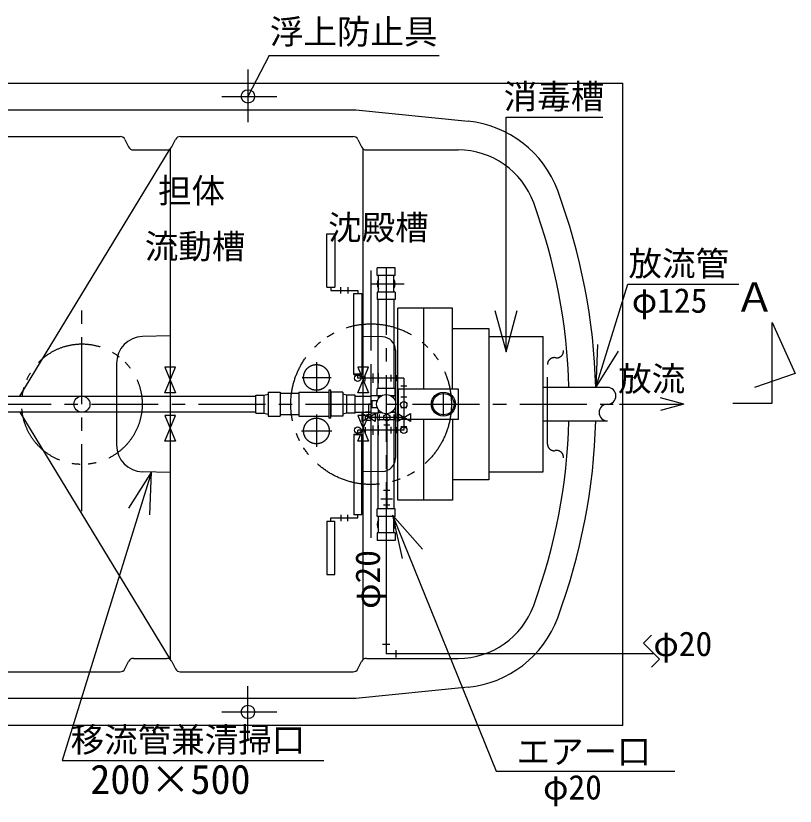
# Model space of a CAD drawing. Units: millimetres, scale not verified. Extents: x -14850 to 14850, y -10500 to 10500.
# Drawn here: x -7759 to -4848, y -1367 to 1586 of the extents above; entities that cross this region are included whole.
import ezdxf
from ezdxf.enums import TextEntityAlignment as Align

# ---------------------------------------------------------------- set-up
doc = ezdxf.new("R2010")
doc.units = ezdxf.units.MM
doc.header["$LTSCALE"] = 50
for name, pattern in [('CHAIN1', [8, 5, -1, 1, -1]), ('DOUBLE_CHAIN1', [8.8, 5, -1, 0.6, -0.6, 0.6, -1]), ('LONG_DASHED1', [7, 6, -1])]:
    doc.linetypes.add(name, pattern=pattern)
for name, color, linetype, lineweight in [('0-0_機器', 2, 'Continuous', 25), ('0-1_空気管', 3, 'Continuous', 25), ('0-2_躯体', 3, 'Continuous', 25), ('0-4_07', 7, 'Continuous', 25)]:
    doc.layers.add(name, color=color, linetype=linetype, lineweight=lineweight)
doc.styles.add('ＭＳ ゴシック', font='')
doc.styles.get('ＭＳ ゴシック').set_extended_font_data('MS Gothic')

msp = doc.modelspace()

# ---------------------------------------------------------------- linework, layer by layer
at = {"layer": '0-0_機器'}
for p in [(-9901.73, 1335.32), (-5491.73, -1064.68)]:
    msp.add_line(p, (-5491.73, 1335.32), dxfattribs=at)
msp.add_lwpolyline([(-5491.73, -1064.68), (-9901.73, -1064.68), (-9901.73, 1335.32)], dxfattribs=at)
at = {"layer": '0-0_機器', "color": 3}
msp.add_lwpolyline([(-5080.63, 138.61), (-4934.27, 138.61), (-4934.27, 440.11), (-4847.75, 249.78), (-4999.15, 197.88)], dxfattribs=at)
at = {"layer": '0-1_空気管'}
for p, q in [((-5927.67, 331.28), (-5927.67, 1207.63)), ((-5927.67, 1207.63), (-5565.66, 1207.63)), ((-8154.37, 1135.31), (-7369.09, 1135.31)), ((-7351.21, 1124.26), (-7337.26, 1096.37)), ((-7176.2, 1096.37), (-7162.26, 1124.26)), ((-7144.37, 1135.31), (-6499.09, 1135.31)), ((-6481.21, 1124.26), (-6467.26, 1096.37)), ((-7743.5, 165.31), (-7181.73, 1089.59)), ((-7319.37, 1085.31), (-7194.09, 1085.31)), ((-7181.73, 1089.59), (-7181.73, -818.96)), ((-6461.73, -818.96), (-6461.73, 1089.59)), ((-6449.37, 1085.31), (-6106.38, 1085.31)), ((-6596.73, 572.32), (-6596.73, 772.31)), ((-6596.73, 772.31), (-6566.73, 772.31)), ((-6566.73, 772.31), (-6566.73, 572.32)), ((-6341.73, 644.32), (-6408.73, 644.32)), ((-6408.73, 616.22), (-6408.73, 644.32)), ((-6341.73, 616.22), (-6341.73, 644.32)), ((-6341.73, 616.22), (-6408.73, 616.22)), ((-6403.84, 557.51), (-6403.84, 613.12)), ((-6346.63, 557.51), (-6346.63, 613.12)), ((-6596.73, 572.32), (-6566.73, 572.32)), ((-6581.73, 572.32), (-6581.73, 560.32)), ((-6544.23, 548.31), (-6544.23, 572.32)), ((-6519.23, 572.32), (-6519.23, 548.31)), ((-5472.91, 584.05), (-5057.67, 584.05)), ((-6581.73, 560.32), (-6481.73, 560.32)), ((-6496.73, 246.81), (-6496.73, 548.31)), ((-6496.73, 548.31), (-6466.73, 548.31)), ((-6481.73, 560.32), (-6481.73, 548.31)), ((-6466.73, 548.31), (-6466.73, 246.81)), ((-6408.73, 554.41), (-6408.73, 526.31)), ((-6341.73, 554.41), (-6408.73, 554.41)), ((-6341.73, 554.41), (-6341.73, 526.31)), ((-6341.73, 526.31), (-6408.73, 526.31)), ((-6405.23, 194.32), (-6405.23, 526.31)), ((-6345.23, 194.32), (-6345.23, 526.31)), ((-6128.08, 494.3), (-6331.58, 494.3)), ((-6331.58, -223.67), (-6331.58, 494.3)), ((-6234.74, 192.81), (-6234.74, 494.3)), ((-6128.08, 192.81), (-6128.08, 494.3)), ((-6128.08, 418.14), (-5991.4, 418.36)), ((-5991.4, 418.36), (-5991.4, -147.73)), ((-7181.73, 390.58), (-7285.35, 387.86)), ((-6389.42, 386.59), (-6461.73, 388.48)), ((-5991.4, 388.32), (-5788.92, 388.32)), ((-5788.92, -117.69), (-5788.92, 388.32)), ((-6340.73, 336.61), (-6340.73, -65.98)), ((-7382.73, 287.9), (-7382.73, -17.27)), ((-6496.73, 248.32), (-6466.73, 248.32)), ((-6496.73, 246.81), (-6466.73, 246.81)), ((-6481.73, 232.32), (-6481.73, 246.81)), ((-6453.67, 220.82), (-6453.67, 243.81)), ((-6425.73, 249.81), (-6425.73, 214.82)), ((-6404.73, 250.81), (-6404.73, 213.82)), ((-6357.73, 244.81), (-6357.73, 219.82)), ((-6337.73, 243.81), (-6337.73, 220.82)), ((-6309.73, 232.31), (-6481.73, 232.32)), ((-6309.73, 232.31), (-6309.73, 38.31)), ((-6816.73, 180.31), (-6771.73, 180.31)), ((-6816.73, 180.31), (-6816.73, 90.32)), ((-6771.73, 180.31), (-6771.73, 90.32)), ((-6701.73, 179.81), (-6589.23, 179.81)), ((-6701.73, 179.81), (-6701.73, 90.81)), ((-6581.73, 83.32), (-6581.73, 187.32)), ((-6536.73, 180.31), (-6581.73, 180.31)), ((-6536.73, 180.31), (-6536.73, 90.32)), ((-6341.73, 194.32), (-6408.73, 194.32)), ((-6408.73, 168.07), (-6408.73, 194.32)), ((-6341.73, 166.22), (-6341.73, 194.32)), ((-6321.23, 204.31), (-6298.23, 204.31)), ((-5548.83, 197.81), (-5788.79, 197.81)), ((-9402.78, 165.31), (-7351.73, 165.31)), ((-7351.73, 165.32), (-6861.73, 165.32)), ((-6861.73, 101.82), (-6861.73, 168.82)), ((-6831.73, 168.82), (-6831.73, 101.82)), ((-6701.73, 175.31), (-6771.73, 175.31)), ((-6521.73, 101.82), (-6521.73, 168.82)), ((-6491.73, 101.82), (-6491.73, 168.82)), ((-6491.73, 165.32), (-6431.23, 165.32)), ((-6431.23, 102.57), (-6431.23, 167.77)), ((-6430.93, 168.07), (-6403.73, 168.07)), ((-6403.73, 157.13), (-6403.73, 168.07)), ((-6393.48, 166.22), (-6403.73, 166.22)), ((-6403.73, 165.82), (-6394.15, 165.82)), ((-6341.73, 166.22), (-6356.99, 166.22)), ((-6346.63, 156.99), (-6346.63, 163.12)), ((-6298.23, 161.31), (-6321.23, 161.31)), ((-6441.23, 135.32), (-6441.23, 85.81)), ((-6429.23, 135.32), (-6441.23, 135.32)), ((-6298.73, 121.31), (-6320.73, 121.31)), ((-6861.73, 105.31), (-9402.78, 105.31)), ((-7743.5, 105.31), (-7181.73, -818.96)), ((-6816.73, 90.32), (-6771.73, 90.32)), ((-6701.73, 95.31), (-6771.73, 95.31)), ((-6701.73, 90.81), (-6589.23, 90.81)), ((-6536.73, 90.32), (-6581.73, 90.32)), ((-6491.73, 105.31), (-6431.23, 105.31)), ((-6431.23, 104.85), (-6453.23, 104.85)), ((-6408.73, 102.57), (-6408.73, 76.31)), ((-6403.73, 104.82), (-6394.15, 104.82)), ((-6393.48, 104.41), (-6403.73, 104.41)), ((-6401.23, 97.31), (-6401.23, 74.32)), ((-6341.73, 104.41), (-6356.99, 104.41)), ((-6346.63, 107.51), (-6346.63, 113.64)), ((-6345.23, -255.68), (-6345.23, 97.31)), ((-6341.73, 104.41), (-6341.73, 76.31)), ((-6581.73, 83.32), (-6589.23, 83.32)), ((-6309.73, 85.81), (-6441.23, 85.81)), ((-6341.73, 76.31), (-6408.73, 76.31)), ((-6405.23, -255.68), (-6405.23, 76.31)), ((-6373.23, 85.81), (-6373.23, -255.64)), ((-6234.74, -223.67), (-6234.74, 77.81)), ((-6128.08, 77.81), (-6128.08, -223.67)), ((-5788.79, 72.81), (-5548.83, 72.81)), ((-6309.73, 38.31), (-6481.73, 38.31)), ((-6481.73, 23.82), (-6481.73, 38.31)), ((-6453.67, 49.82), (-6453.67, 26.82)), ((-6425.73, 55.82), (-6425.73, 20.81)), ((-6408.85, 50.84), (-6408.85, 50.82)), ((-6404.73, 56.82), (-6404.73, 19.81)), ((-6384.73, 57.82), (-6361.73, 57.82)), ((-6357.73, 50.82), (-6357.73, 25.81)), ((-6337.73, 49.82), (-6337.73, 26.81)), ((-6298.73, 50.31), (-6320.73, 50.31)), ((-6496.73, 23.82), (-6496.73, -277.68)), ((-6496.73, 23.82), (-6466.73, 23.82)), ((-6496.73, 22.32), (-6466.73, 22.32)), ((-6466.73, -277.68), (-6466.73, 23.82)), ((-7252, -118.02), (-7585.91, -1195.77)), ((-7181.73, -119.95), (-7285.35, -117.24)), ((-6389.42, -115.96), (-6461.73, -117.85)), ((-5991.4, -117.69), (-5788.92, -117.69)), ((-5991.4, -147.73), (-6128.08, -147.51)), ((-6385.23, -186.03), (-6361.23, -186.03)), ((-6395.23, -218.04), (-6351.23, -218.04)), ((-6128.08, -223.67), (-6331.58, -223.67)), ((-6341.73, -255.68), (-6408.73, -255.68)), ((-6408.73, -283.78), (-6408.73, -255.68)), ((-6385.23, -241.03), (-6361.23, -241.03)), ((-6341.73, -283.78), (-6341.73, -255.68)), ((-6581.73, -301.68), (-6581.73, -289.68)), ((-6581.73, -289.68), (-6481.73, -289.68)), ((-6544.23, -277.68), (-6544.23, -301.68)), ((-6519.23, -301.68), (-6519.23, -277.68)), ((-6466.73, -277.68), (-6496.73, -277.68)), ((-6481.73, -289.68), (-6481.73, -277.68)), ((-6341.73, -283.78), (-6408.73, -283.78)), ((-6403.84, -342.49), (-6403.84, -286.88)), ((-6351.2, -279.08), (-6315.46, -441.51)), ((-6240.33, -406.64), (-6351.2, -279.08)), ((-6351.2, -279.08), (-5964.2, -1235.79)), ((-6346.63, -342.49), (-6346.63, -286.88)), ((-6596.73, -301.68), (-6596.73, -501.68)), ((-6596.73, -301.68), (-6566.73, -301.68)), ((-6566.73, -501.68), (-6566.73, -301.68)), ((-6408.73, -345.59), (-6408.73, -373.69)), ((-6341.73, -345.59), (-6408.73, -345.59)), ((-6341.73, -345.59), (-6341.73, -373.69)), ((-6341.73, -373.69), (-6408.73, -373.69)), ((-6596.73, -501.68), (-6566.73, -501.68)), ((-7351.21, -853.63), (-7337.26, -825.74)), ((-7319.37, -814.68), (-7194.09, -814.68)), ((-7176.2, -825.74), (-7162.26, -853.63)), ((-6481.21, -853.63), (-6467.26, -825.74)), ((-6449.37, -814.68), (-6106.38, -814.68)), ((-8154.37, -864.69), (-7369.09, -864.69)), ((-7144.37, -864.69), (-6499.09, -864.69)), ((-7585.91, -1195.77), (-6607.72, -1195.77)), ((-5964.2, -1236.36), (-5297.07, -1236.36))]:
    msp.add_line(p, q, dxfattribs=at)
at = {"layer": '0-1_空気管', "linetype": 'LONG_DASHED1'}
for p, q in [((-6431.73, -364.68), (-6431.73, 635.31)), ((-5741.24, 308.57), (-5744.84, 308.99)), ((-6481.73, 248.32), (-6481.73, 246.81)), ((-6581.73, 180.31), (-6581.73, 90.32)), ((-5741.24, -37.94), (-5744.84, -38.36))]:
    msp.add_line(p, q, dxfattribs=at)
at = {"layer": '0-1_空気管', "linetype": 'CHAIN1'}
for p, q in [((-6431.73, -364.68), (-6431.73, 635.31)), ((-6375.23, 644.32), (-6375.23, -373.69)), ((-6431.97, 585.31), (-6308.75, 585.31)), ((-7511.73, -264.69), (-7511.73, 535.31)), ((-6635.95, 292.32), (-6635.95, 178.61)), ((-6689.5, 235.32), (-6580.47, 235.32)), ((-6161.58, 90.32), (-6161.58, 180.32)), ((-9876.48, 135.32), (-5528.04, 135.32)), ((-6635.95, 97.01), (-6635.95, -23.68)), ((-6691.5, 35.32), (-6578.46, 35.32))]:
    msp.add_line(p, q, dxfattribs=at)
at = {"layer": '0-1_空気管', "linetype": 'DOUBLE_CHAIN1'}
msp.add_line((-5772.78, -13.54), (-5772.78, 284.17), dxfattribs=at)
at = {"layer": '0-1_空気管', "color": 4}
for p, q in [((-5263.66, 135.32), (-5350.59, 158.61)), ((-5503.94, 135.32), (-5269.89, 135.32)), ((-5263.66, 135.32), (-5350.59, 112.02))]:
    msp.add_line(p, q, dxfattribs=at)
at = {"layer": '0-1_空気管'}
for points in [[(-9268.09, 1235.31), (-6488.66, 1235.31), (-6069.44, 1192.75)], [(-5969.08, 485.83), (-5927.67, 331.28), (-5886.25, 485.83)], [(-6581.73, 187.32), (-6589.23, 187.32), (-6589.23, 83.32)], [(-6861.73, 168.82), (-6831.73, 168.82), (-6816.73, 172.81)], [(-6491.73, 168.82), (-6521.73, 168.82), (-6536.73, 172.81)], [(-6409.06, 147.31), (-6429.23, 147.31), (-6429.23, 123.32), (-6409.06, 123.32)], [(-6861.73, 101.82), (-6831.73, 101.82), (-6816.73, 97.81)], [(-6491.73, 101.82), (-6521.73, 101.82), (-6536.73, 97.81)], [(-6431.23, 102.57), (-6403.73, 102.57), (-6403.73, 113.5)], [(-7258.18, -277.9), (-7252, -118.02), (-7337.29, -253.39)], [(-6069.44, -922.11), (-6488.66, -964.69), (-9268.09, -964.69)]]:
    msp.add_lwpolyline(points, dxfattribs=at)
for points in [[(-7161.73, 273.31), (-7201.73, 273.31), (-7161.73, 177.32), (-7201.73, 177.32)], [(-6441.73, 273.31), (-6481.73, 273.31), (-6441.73, 177.32), (-6481.73, 177.32)], [(-6329.58, 192.81), (-6106.58, 192.81), (-6106.58, 77.81), (-6329.58, 77.81)], [(-7161.73, 93.31), (-7201.73, 93.31), (-7161.73, -2.69), (-7201.73, -2.69)], [(-6441.73, 93.31), (-6481.73, 93.31), (-6441.73, -2.69), (-6481.73, -2.69)], [(-6416.23, 70.81), (-6466.23, 100.82), (-6466.23, 70.81), (-6416.23, 100.82)], [(-6284.73, 70.81), (-6334.73, 100.82), (-6334.73, 70.81), (-6284.73, 100.82)]]:
    msp.add_lwpolyline(points, close=True, dxfattribs=at)
at = {"layer": '0-1_空気管', "linetype": 'DOUBLE_CHAIN1'}
for centre, radius in [((-6431.73, 135.32), 300), ((-7511.73, 135.32), 225)]:
    msp.add_circle(centre, radius, dxfattribs=at)
at = {"layer": '0-1_空気管', "linetype": 'LONG_DASHED1'}
for centre in [(-6635.95, 235.32), (-6635.95, 35.32)]:
    msp.add_circle(centre, 48, dxfattribs=at)
at = {"layer": '0-1_空気管'}
for centre, radius in [((-6481.73, 232.32), 12), ((-6161.58, 135.32), 45), ((-7511.73, 135.32), 30), ((-6375.23, 135.32), 35.89), ((-6161.58, 135.31), 40), ((-6309.73, 133.32), 12), ((-6441.23, 85.81), 12), ((-6373.23, 85.81), 12), ((-6481.73, 38.31), 12), ((-6309.73, 38.31), 12)]:
    msp.add_circle(centre, radius, dxfattribs=at)
for centre, radius, start, end in [((-6109.85, 794.79), 400, 20.3096, 84.20166), ((-7369.09, 1115.32), 20, 26.56387, 90), ((-7144.37, 1115.32), 20, 90, 153.43611), ((-6499.09, 1115.32), 20, 26.56387, 90), ((-7319.37, 1105.31), 20, 206.56387, 270), ((-7194.09, 1105.31), 20, 270, 333.43611), ((-6449.37, 1105.31), 20, 206.56387, 270), ((-6106.38, 785.31), 300, 20.0051, 90), ((-7891.73, 135.32), 2300, 1.55713, 20.3096), ((-7891.73, 135.32), 2200, 1.62791, 20.0051), ((-6375.23, 585.31), 33.5, 148.62476, 211.37523), ((-6406.94, 613.12), 3.1, 0, 90), ((-6343.53, 613.12), 3.1, 90, 180), ((-6375.23, 585.31), 33.5, 328.62476, 31.37523), ((-6406.94, 557.51), 3.1, 270, 0), ((-6343.53, 557.51), 3.1, 180, 270), ((-7282.73, 287.9), 100, 91.5, 180), ((-6390.73, 336.61), 50, 0, 88.5), ((-5548.83, 166.56), 31.25, 270, 90), ((-6430.93, 167.77), 0.3, 90, 180), ((-6343.53, 163.12), 3.1, 90, 180), ((-5548.83, 104.06), 31.25, 90, 270), ((-6343.53, 107.51), 3.1, 180, 270), ((-7891.73, 135.32), 2200, 339.99489, 358.37206), ((-7891.73, 135.32), 2300, 339.69038, 358.44286), ((-7282.73, -17.27), 100, 180, 268.5), ((-6390.73, -65.98), 50, 271.5, 0), ((-6406.94, -286.88), 3.1, 0, 90), ((-6343.53, -286.88), 3.1, 90, 180), ((-6375.23, -314.69), 33.5, 148.62476, 211.37523), ((-6375.23, -314.69), 33.5, 328.62476, 31.37523), ((-6406.94, -342.49), 3.1, 270, 0), ((-6343.53, -342.49), 3.1, 180, 270), ((-6106.38, -514.68), 300, 270, 339.99489), ((-6109.85, -524.16), 400, 275.79832, 339.69038), ((-7319.37, -834.68), 20, 90, 153.43611), ((-7194.09, -834.68), 20, 26.56387, 90), ((-6449.37, -834.68), 20, 90, 153.43611), ((-7369.09, -844.68), 20, 270, 333.43611), ((-7144.37, -844.68), 20, 206.56387, 270), ((-6499.09, -844.68), 20, 270, 333.43611)]:
    msp.add_arc(centre, radius, start, end, dxfattribs=at)
at = {"layer": '0-1_空気管', "linetype": 'DOUBLE_CHAIN1'}
for centre, start, end in [((-5738.3, 333.39), 263.25075, 6.4072), ((-5747.78, 284.17), 83.25075, 180), ((-5747.78, -13.54), 180, 276.74924), ((-5738.3, -62.76), 353.59279, 96.74924)]:
    msp.add_arc(centre, 25, start, end, dxfattribs=at)
at = {"layer": '0-2_躯体'}
for p, q in [((-5592.58, 197.81), (-5472.91, 584.05)), ((-5586.4, 357.7), (-5592.58, 197.81)), ((-5592.58, 197.81), (-5507.28, 333.18))]:
    msp.add_line(p, q, dxfattribs=at)
at = {"layer": '0-4_07', "color": 4}
for q in [(-6891.73, 1285.31), (-6176.87, 1438.67)]:
    msp.add_line((-6811.89, 1438.67), q, dxfattribs=at)
at = {"layer": '0-4_07'}
for p, q in [((-6891.73, 1385.52), (-6891.73, 1189.04)), ((-6989.06, 1285.31), (-6783.91, 1285.31)), ((-5414.64, -757.56), (-5384.64, -727.56)), ((-5354.64, -817.56), (-5414.64, -757.56)), ((-5384.64, -847.56), (-5354.64, -817.56)), ((-6891.73, -1114.89), (-6891.73, -918.41)), ((-6989.06, -1014.68), (-6783.91, -1014.68))]:
    msp.add_line(p, q, dxfattribs=at)
at = {"layer": '0-4_07', "color": 6}
for p, q in [((-6375.23, -373.69), (-6375.23, -797.34)), ((-6388.73, -761.34), (-6361.73, -761.34)), ((-5374.86, -797.34), (-6375.23, -797.34)), ((-6339.23, -783.84), (-6339.23, -810.84))]:
    msp.add_line(p, q, dxfattribs=at)
at = {"layer": '0-4_07'}
for centre in [(-6891.73, 1285.31), (-6891.73, -1014.68)]:
    msp.add_circle(centre, 25, dxfattribs=at)

# ---------------------------------------------------------------- texts
at = {"layer": '0-0_機器', "color": 4, "style": 'ＭＳ ゴシック'}
msp.add_text('Ａ', height=110, dxfattribs=at).set_placement((-5074.23, 447.51), align=Align.BOTTOM_LEFT)
at = {"layer": '0-1_空気管', "color": 4, "style": 'ＭＳ ゴシック'}
for s, height, p in [('消毒槽', 91.79, (-5936.21, 1211.23)), ('担体', 91.79, (-7227.5, 859.51)), ('沈殿槽', 91.79, (-6592.48, 721.86)), ('流動槽', 91.79, (-7276.94, 651.51)), ('放流管', 91.79, (-5470.49, 587.36)), ('φ125', 91.79, (-5458.03, 449.4)), ('放流', 91.79, (-5509.15, 156.74)), ('移流管兼清掃口', 91.79, (-7554.02, -1192.17)), ('\u3000エアー口\u3000', 91.79, (-6013.41, -1235.79)), ('200×500', 110, (-7480.52, -1354.16)), ('\u3000φ20', 91.79, (-5914.61, -1369.3))]:
    msp.add_text(s, height=height, dxfattribs=at).set_placement(p, align=Align.BOTTOM_LEFT)
msp.add_text('φ20', height=91.79, rotation=90, dxfattribs=at).set_placement((-6371.16, -629.52), align=Align.BOTTOM_LEFT)
at = {"layer": '0-4_07', "color": 4, "style": 'ＭＳ ゴシック'}
for s, p in [('浮上防止具', (-6809.85, 1453.55)), ('φ20', (-5377.33, -833.46))]:
    msp.add_text(s, height=91.79, dxfattribs=at).set_placement(p, align=Align.BOTTOM_LEFT)

doc.saveas('drawing.dxf')
